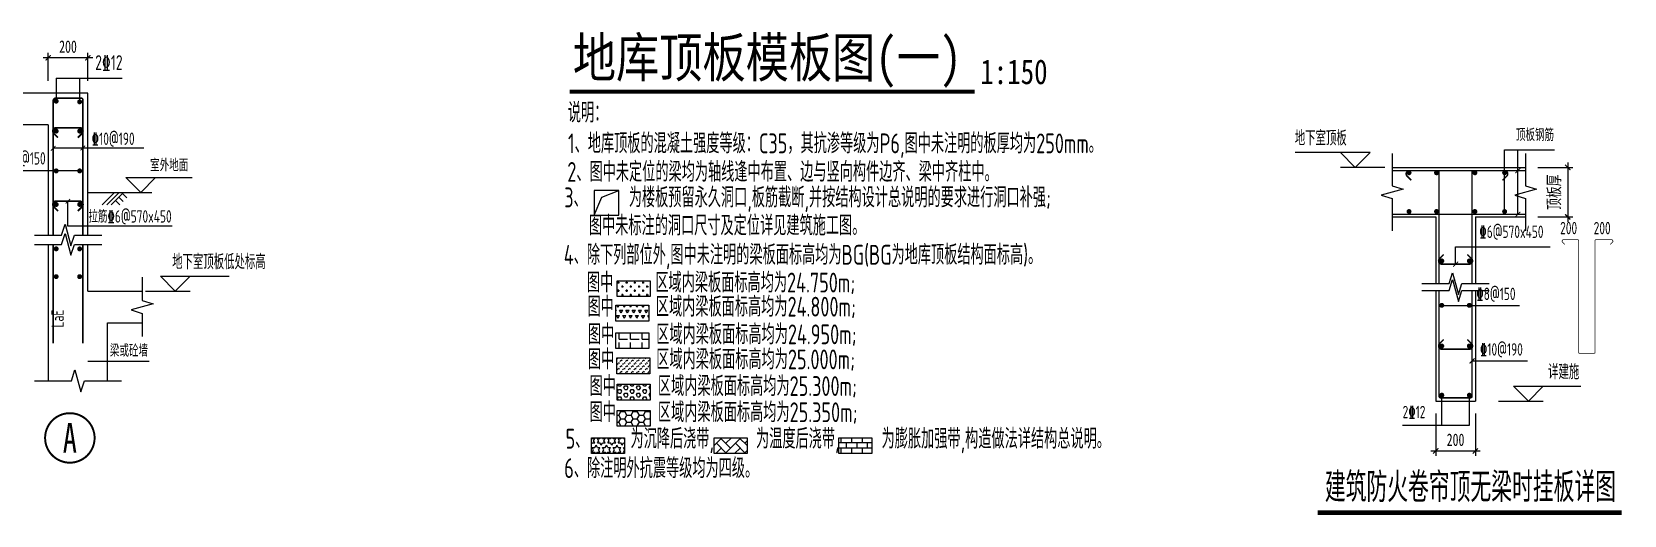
# Model space of a CAD drawing. Extents: x -302153 to 1239823, y 44204 to 1496698.
# Drawn here: x 947381 to 995632, y 761570 to 776219 of the extents above; entities that cross this region are included whole.
import ezdxf
from ezdxf.enums import TextEntityAlignment as Align

# ---------------------------------------------------------------- set-up
doc = ezdxf.new("R2010")
doc.units = 0
doc.header["$LTSCALE"] = 1500
doc.header["$MEASUREMENT"] = 0
doc.layers.get('0').update_dxf_attribs({"linetype": 'CONTINUOUS'})
doc.layers.get('Defpoints').update_dxf_attribs({"color": 2, "linetype": 'CONTINUOUS'})
for name, color, linetype in [('BEAM_CON', 4, 'CONTINUOUS'), ('dsptext_beam', 7, 'CONTINUOUS'), ('SD_DIMS', 3, 'CONTINUOUS'), ('SD_THIN', 83, 'CONTINUOUS'), ('SE_REIN', 1, 'CONTINUOUS'), ('TEXT', 7, 'CONTINUOUS')]:
    doc.layers.add(name, color=color, linetype=linetype)
doc.layers.add('REIN', color=6, linetype='CONTINUOUS', lineweight=18)
doc.layers.add('THIN', color=7, linetype='CONTINUOUS', lineweight=0)
doc.styles.add('TH-STYLE2', font='', dxfattribs={"width": 0.8})
doc.styles.add('TH-STYLE3', font='tssdeng.shx', dxfattribs={"width": 0.7, "bigfont": 'tssdchn.shx'})
doc.styles.add('TSSD_Dimension', font='', dxfattribs={"width": 0.7})
doc.styles.add('TSSD_Label', font='tssdeng.shx', dxfattribs={"width": 0.7, "bigfont": 'hztxt.shx'})
doc.styles.add('TSSD_NORM', font='tssdeng.shx', dxfattribs={"bigfont": 'hztxt.shx'})
doc.styles.add('TSSD_Num', font='', dxfattribs={"width": 0.7, "bigfont": 'Hztxt.shx'})
doc.styles.add('TSSD_REIN', font='Tssdeng.shx', dxfattribs={"width": 0.7, "bigfont": 'hztxt.shx'})
doc.styles.get('TH-STYLE2').set_extended_font_data('SimSun')
doc.styles.get('TSSD_Dimension').set_extended_font_data('SimSun')
doc.styles.get('TSSD_Num').set_extended_font_data('SimSun')
doc.dimstyles.new('TSSD_150_150', dxfattribs={"dimtxt": 375, "dimasz": 150, "dimexe": 150, "dimexo": 375, "dimgap": 150, "dimtad": 1, "dimdec": 0, "dimzin": 0, "dimdsep": 46, "dimtxsty": 'TSSD_Dimension', "dimblk": 'ARCHTICK', "dimblk1": 'ARCHTICK', "dimblk2": 'ARCHTICK', "dimcen": 0, "dimdle": 150, "dimclrt": 7, "dimadec": 0, "dimazin": 0, "dimtfac": 1, "dimtdec": 0, "dimtix": 1, "dimtmove": 2, "dimatfit": 3, "dimfxl": 1, "dimtolj": 1, "dimtzin": 0, "dimarcsym": 0})

# ---------------------------------------------------------------- blocks, each defined once
blk = doc.blocks.new('_ArchTick')
at = {"color": 0, "const_width": 0.25}
blk.add_lwpolyline([(-0.53, -0.53), (0.53, 0.53)], dxfattribs=at)
blk = doc.blocks.new('*D144')
at = {"layer": 'Defpoints', "color": 0, "transparency": 16777216}
for p in [(947877, 775431), (947877, 774361), (949077, 774361)]:
    blk.add_point(p, dxfattribs=at)
at = {"layer": 'SD_DIMS', "color": 0, "lineweight": -2, "transparency": 16777216}
for p, q in [((949227, 775431), (947727, 775431)), ((947877, 774736), (947877, 775581)), ((949077, 774736), (949077, 775581))]:
    blk.add_line(p, q, dxfattribs=at)
at = {"layer": 'SD_DIMS', "color": 0, "lineweight": -2, "transparency": 16777216, "xscale": 150, "yscale": 150, "zscale": 150, "rotation": 180}
blk.add_blockref('_ArchTick', (947877, 775431), dxfattribs=at)
at = {"layer": 'SD_DIMS', "color": 0, "lineweight": -2, "transparency": 16777216, "xscale": 150, "yscale": 150, "zscale": 150}
blk.add_blockref('_ArchTick', (949077, 775431), dxfattribs=at)
at = {"layer": 'SD_DIMS', "color": 7, "transparency": 16777216, "insert": (948477, 775769), "char_height": 375, "attachment_point": 5, "style": 'TSSD_Dimension'}
blk.add_mtext('\\A1;200', dxfattribs=at)
blk = doc.blocks.new('ts_idx1')
at = {"color": 0, "linetype": 'ByBlock', "lineweight": -2, "const_width": 0.04}
blk.add_lwpolyline([(-0.5, 0, 1), (0.5, 0, 1)], format="xyb", close=True, dxfattribs=at)
at = {"color": 0, "linetype": 'ByBlock', "lineweight": -2, "style": 'TSSD_Num', "width": 0.7}
blk.add_attdef('A', text='', height=0.6, dxfattribs=at).set_placement((0, 0), align=Align.MIDDLE_CENTER)
blk = doc.blocks.new('*D312')
at = {"layer": 'Defpoints', "color": 0, "transparency": 16777216}
for p in [(992645, 772110), (992645, 770610), (993922, 770610)]:
    blk.add_point(p, dxfattribs=at)
at = {"layer": 'SD_DIMS', "color": 0, "lineweight": -2, "transparency": 16777216}
for p, q in [((993020, 772110), (994072, 772110)), ((993922, 772260), (993922, 770460)), ((993020, 770610), (994072, 770610))]:
    blk.add_line(p, q, dxfattribs=at)
at = {"layer": 'SD_DIMS', "color": 0, "lineweight": -2, "transparency": 16777216, "xscale": 150, "yscale": 150, "zscale": 150}
for p, rotation in [((993922, 772110), 90), ((993922, 770610), 270)]:
    blk.add_blockref('_ArchTick', p, dxfattribs=dict(at, rotation=rotation))
at = {"layer": 'SD_DIMS', "color": 7, "transparency": 16777216, "insert": (993525, 771360), "char_height": 375, "attachment_point": 5, "rotation": 90, "style": 'TSSD_Dimension'}
blk.add_mtext('\\A1;顶板厚', dxfattribs=at)
blk = doc.blocks.new('*D313')
at = {"layer": 'Defpoints', "color": 0, "transparency": 16777216}
for p in [(989923, 765025), (991123, 765025), (991123, 763516)]:
    blk.add_point(p, dxfattribs=at)
at = {"layer": 'SD_DIMS', "color": 0, "lineweight": -2, "transparency": 16777216}
for p, q in [((989923, 764650), (989923, 763366)), ((991123, 764650), (991123, 763366)), ((989773, 763516), (991273, 763516))]:
    blk.add_line(p, q, dxfattribs=at)
at = {"layer": 'SD_DIMS', "color": 0, "lineweight": -2, "transparency": 16777216, "xscale": 150, "yscale": 150, "zscale": 150, "rotation": 180}
blk.add_blockref('_ArchTick', (989923, 763516), dxfattribs=at)
at = {"layer": 'SD_DIMS', "color": 0, "lineweight": -2, "transparency": 16777216, "xscale": 150, "yscale": 150, "zscale": 150}
blk.add_blockref('_ArchTick', (991123, 763516), dxfattribs=at)
at = {"layer": 'SD_DIMS', "color": 7, "transparency": 16777216, "insert": (990523, 763853), "char_height": 375, "attachment_point": 5, "style": 'TSSD_Dimension'}
blk.add_mtext('\\A1;200', dxfattribs=at)

msp = doc.modelspace()

# ---------------------------------------------------------------- hatches: boundary and pattern name
at = {"layer": 'TEXT'}
h = msp.add_hatch(dxfattribs=at)
h.set_pattern_fill('CROSS', color=1, scale=500)
h.paths.add_polyline_path([(965116.9248, 768675.9962), (966117.06, 768675.9962), (966117.06, 768196.5147), (965116.9248, 768196.5147)])
at = {"layer": 'TEXT', "ltscale": 0.85}
h = msp.add_hatch(dxfattribs=at)
h.set_pattern_fill('TRIANG', color=1, scale=20, style=0)
h.set_pattern_definition([(60, (411075.27, -1497770.28), (-95.249966, 164.97782), [95.25, -95.25]), (120, (411075.27, -1497770.28), (-190.499966, 2e-05), [95.25, -95.25]), (0, (411027.64, -1497687.8), (95.25, 164.9778), [95.25, -95.25])])
h.paths.add_polyline_path([(965081.1496, 767933.7543), (966081.2848, 767933.7543), (966081.2848, 767454.2728), (965081.1496, 767454.2728)])
h = msp.add_hatch(dxfattribs=at)
h.set_pattern_fill('ANGLE', color=1, scale=50, style=0)
h.set_pattern_definition([(0, (411964.14, -1503222.82), (0, 349.25), [254, -95.25]), (90, (411964.14, -1503222.82), (-349.25, 2e-14), [254, -95.25])])
h.paths.add_polyline_path([(965081.1496, 767095.8284), (966081.2848, 767095.8284), (966081.2848, 766616.3469), (965081.1496, 766616.3469)])
h = msp.add_hatch(dxfattribs=at)
h.set_pattern_fill('石膏板', color=1, scale=500, style=0)
h.set_pattern_definition([(45, (102446.85, -151000.88), (-84.852814, 84.852814), [42.45, -77.5]), (135, (102476.85, -151000.88), (-84.852814, -84.852814), [42.45, -77.5])])
h.paths.add_polyline_path([(965105.6991, 766336.3569), (966105.8343, 766336.3569), (966105.8343, 765856.8754), (965105.6991, 765856.8754)])
at = {"layer": 'TEXT'}
h = msp.add_hatch(dxfattribs=at)
h.set_pattern_fill('HEX', color=1, scale=20)
h.set_pattern_definition([(0, (412903.36, -1502514.85), (0, 109.9852), [63.5, -127]), (120, (412903.36, -1502514.85), (-95.249977, -54.9926), [63.5, -127]), (60, (412966.86, -1502514.85), (-95.249977, 54.9926), [63.5, -127])])
h.paths.add_polyline_path([(965116.9248, 765538.2478), (966117.06, 765538.2478), (966117.06, 765058.7663), (965116.9248, 765058.7663)])
h = msp.add_hatch(dxfattribs=at)
h.set_pattern_fill('HONEY', color=1, scale=1000)
h.set_pattern_definition([(0, (102540.43, -148621.97), (187.5, 108.253175), [125, -250]), (120, (102540.43, -148621.97), (-187.5, 108.253176), [125, -250]), (60, (102540.43, -148621.97), (4e-07, 216.506351), [-250, 125])])
h.paths.add_polyline_path([(965116.9248, 764745.1935), (966117.06, 764745.1935), (966117.06, 764265.712), (965116.9248, 764265.712)])
h = msp.add_hatch(dxfattribs=at)
h.set_pattern_fill('STARS', color=8, scale=25, style=0)
h.set_pattern_definition([(0, (412067.26, -1503586.84), (0, 137.4815), [79.375, -79.375]), (60, (412067.26, -1503586.84), (-119.0624716, 68.74075), [79.375, -79.375]), (120, (412106.94, -1503518.1), (-119.0624716, -68.74075), [79.375, -79.375])])
h.paths.add_polyline_path([(964341.7854, 763918.3923), (965341.9206, 763918.3923), (965341.9206, 763438.9108), (964341.7854, 763438.9108)])
h = msp.add_hatch(dxfattribs=at)
h.set_pattern_fill('AR-HBONE', color=8, scale=2)
h.set_pattern_definition([(45, (412067.26, -1503586.84), (3e-14, 287.368196), [609.6, -203.2]), (135, (412210.94, -1503443.16), (3e-14, 287.368196), [609.6, -203.2])])
h.paths.add_polyline_path([(968056.8808, 763918.3923), (969057.016, 763918.3923), (969057.016, 763438.9108), (968056.8808, 763438.9108)])
at = {"layer": 'TEXT', "linetype": 'ByBlock'}
h = msp.add_hatch(dxfattribs=at)
h.set_pattern_fill('BRICK1', color=8, scale=20, style=0)
h.set_pattern_definition([(0, (412067.26, -1503586.84), (0, 160), []), (90, (412067.26, -1503586.84), (-160, 160), [160, -160])])
h.paths.add_polyline_path([(971829.8739, 763918.3923), (972830.0091, 763918.3923), (972830.0091, 763438.9108), (971829.8739, 763438.9108)])

# ---------------------------------------------------------------- linework, layer by layer
for p, q in [((988603.6809, 772109.994), (992645.3471, 772109.994)), ((988603.6809, 770609.994), (989923.34, 770609.994)), ((989923.34, 770609.994), (989923.34, 768587.9832)), ((991123.34, 770609.994), (991123.34, 768587.9832)), ((991123.34, 770609.994), (992645.3471, 770609.994)), ((989923.34, 768379.1064), (989923.34, 765025.1707)), ((991123.34, 768379.1064), (991123.34, 765025.1707)), ((989923.34, 765025.1707), (991123.34, 765025.1707))]:
    msp.add_line(p, q)
at = {"layer": 'BEAM_CON'}
for p, q in [((949077.1481, 774360.6916), (945825.4544, 774360.6916)), ((949077.1481, 770060.167), (949077.1481, 774360.6916)), ((947877.1481, 773400.6916), (945825.4544, 773400.6916)), ((947877.1481, 773400.6916), (947877.1481, 770060.167)), ((947877.1481, 769775.8698), (947877.1481, 768360.7312)), ((949077.1481, 768360.7312), (949077.1481, 769775.8698)), ((949077.1481, 768360.7312), (950722.7096, 768360.7312)), ((949677.1481, 765642.7627), (949677.1481, 767400.7312)), ((949677.1481, 767400.7312), (950722.7096, 767400.7312))]:
    msp.add_line(p, q, dxfattribs=at)
msp.add_lwpolyline([(947877.1481, 768360.7312), (947877.1481, 765642.7627)], dxfattribs=at)
at = {"layer": 'dsptext_beam'}
for p, q in [((992009.8668, 770773.1172), (992009.8668, 772638.6143)), ((992414.0286, 770688.9815), (992414.0286, 772638.6143)), ((949077.1481, 771352.2337), (951015.2009, 771352.2337)), ((990107.7163, 767929.2081), (992461.5121, 767929.2081)), ((991023.34, 766245.3148), (992702.1432, 766245.3148))]:
    msp.add_line(p, q, dxfattribs=at)
for points in [[(992009.8668, 772638.6143), (993522.9893, 772638.6143)], [(990523.34, 769177.6542), (990523.34, 769701.3778), (993393.36, 769701.3778)]]:
    msp.add_lwpolyline(points, dxfattribs=at)
at = {"layer": 'REIN'}
for points, const_width in [([(948027.1481, 770060.167), (948027.1481, 774135.6916, -0.4142135624), (948102.1481, 774210.6916), (948877.1481, 774210.6916, -0.4142135624), (948927.1481, 774160.6916), (948927.1481, 770060.167)], 45), ([(948173.7947, 773011.9922), (948046.5154, 773139.2714, -0.6681786379), (948118.11, 773312.116), (948829.3041, 773312.116, -0.6681786379), (948900.8986, 773139.2714), (948773.6194, 773011.9922)], 52.5), ([(948173.7947, 773011.9922), (948046.5154, 773139.2714, -0.6681786379), (948118.11, 773312.116), (948829.3041, 773312.116, -0.6681786379), (948900.8986, 773139.2714), (948773.6194, 773011.9922)], 52.5), ([(989181.4458, 771718.635), (989054.1666, 771845.9142, -0.6681786379), (989123.1095, 772012.3571), (989973.34, 772012.3571, -0.4142135624), (990023.34, 771962.3571), (990023.34, 768587.9832)], 45), ([(991023.34, 768587.9832), (991023.34, 771962.3571, -0.4142135624), (991073.34, 772012.3571), (992005.1839, 772012.3571, -0.6681786379), (992074.1268, 771845.9142), (991946.8476, 771718.635)], 45), ([(948173.7947, 770787.7292), (948046.5154, 770915.0084, -0.6681786379), (948118.11, 771087.8529), (948829.3041, 771087.8529, -0.6681786379), (948900.8986, 770915.0084), (948773.6194, 770787.7292)], 52.5), ([(948173.7947, 770787.7292), (948046.5154, 770915.0084, -0.6681786379), (948118.11, 771087.8529), (948829.3041, 771087.8529, -0.6681786379), (948900.8986, 770915.0084), (948773.6194, 770787.7292)], 52.5), ([(990164.2288, 769471.3764), (990036.9496, 769344.0971, 0.6681786379), (990105.8925, 769177.6542), (990940.7875, 769177.6542, 0.6681786379), (991009.7304, 769344.0971), (990882.4512, 769471.3764)], 45), ([(990023.34, 768379.1064), (990023.34, 765175.1707, 0.4142135624), (990073.34, 765125.1707), (990973.34, 765125.1707, 0.4142135624), (991023.34, 765175.1707), (991023.34, 768379.1064)], 45), ([(990164.2288, 766893.3988), (990036.9496, 766766.1195, 0.6681786379), (990105.8925, 766599.6766), (990940.7875, 766599.6766, 0.6681786379), (991009.7304, 766766.1195), (990882.4512, 766893.3988)], 45)]:
    msp.add_lwpolyline(points, format="xyb", dxfattribs=dict(at, const_width=const_width))
at = {"layer": 'REIN', "const_width": 75}
for points in [[(948080.61, 774118.7743, 1), (948155.61, 774118.7743, 1)], [(948791.8041, 774097.0404, 1), (948866.8041, 774097.0404, 1)], [(948080.61, 773210.866, 1), (948155.61, 773210.866, 1)], [(948080.61, 773210.866, 1), (948155.61, 773210.866, 1)], [(948791.8041, 773210.866, 1), (948866.8041, 773210.866, 1)], [(948080.61, 772003.8184, 1), (948155.61, 772003.8184, 1)], [(948080.61, 772003.8184, 1), (948155.61, 772003.8184, 1)], [(948791.8041, 772003.8184, 1), (948866.8041, 772003.8184, 1)], [(948080.61, 770986.6029, 1), (948155.61, 770986.6029, 1)], [(948080.61, 770986.6029, 1), (948155.61, 770986.6029, 1)], [(948791.8041, 770986.6029, 1), (948866.8041, 770986.6029, 1)], [(948791.8041, 770986.6029, 1), (948866.8041, 770986.6029, 1)], [(948080.61, 769641.4849, 1), (948155.61, 769641.4849, 1)], [(948791.8041, 769641.4849, 1), (948866.8041, 769641.4849, 1)], [(990143.3925, 769275.1542, -1), (990068.3925, 769275.1542, -1)], [(990903.2875, 769275.1542, 1), (990978.2875, 769275.1542, 1)], [(948080.61, 768799.2625, 1), (948155.61, 768799.2625, 1)], [(948791.8041, 768799.2625, 1), (948866.8041, 768799.2625, 1)], [(990143.3925, 767929.2081, -1), (990068.3925, 767929.2081, -1)], [(990903.2875, 767929.2081, 1), (990978.2875, 767929.2081, 1)], [(990143.3925, 766697.1766, -1), (990068.3925, 766697.1766, -1)], [(990903.2875, 766697.1766, 1), (990978.2875, 766697.1766, 1)], [(990143.3925, 765206.3468, -1), (990068.3925, 765206.3468, -1)], [(990903.2875, 765206.3468, 1), (990978.2875, 765206.3468, 1)]]:
    msp.add_lwpolyline(points, format="xyb", close=True, dxfattribs=at)
at = {"layer": 'REIN', "const_width": 45}
for points in [[(948027.1481, 766773.5324), (948027.1481, 769775.8698)], [(948927.1481, 769775.8698), (948927.1481, 766773.5324)]]:
    msp.add_lwpolyline(points, dxfattribs=at)
at = {"layer": 'SD_THIN'}
for points in [[(988603.6809, 772529.994), (988603.6809, 771554.994), (988933.6809, 771449.994), (988273.6809, 771269.994), (988603.6809, 771164.994), (988603.6809, 770189.994)], [(992645.3471, 772529.994), (992645.3471, 771554.994), (992975.3471, 771449.994), (992315.3471, 771269.994), (992645.3471, 771164.994), (992645.3471, 770189.994)], [(989503.34, 768587.9832), (990328.34, 768587.9832), (990433.34, 768917.9832), (990613.34, 768257.9832), (990718.34, 768587.9832), (991543.34, 768587.9832)], [(989503.34, 768379.1064), (990328.34, 768379.1064), (990433.34, 768709.1064), (990613.34, 768049.1064), (990718.34, 768379.1064), (991543.34, 768379.1064)]]:
    msp.add_lwpolyline(points, dxfattribs=at)
at = {"layer": 'SE_REIN', "const_width": 45}
for points in [[(988603.6809, 772012.3571), (992645.3471, 772012.3571)], [(988603.6809, 770688.9815), (992645.3471, 770688.9815)]]:
    msp.add_lwpolyline(points, dxfattribs=at)
at = {"layer": 'SE_REIN', "const_width": 75}
for points in [[(989151.309, 771946.8707, 1), (989076.309, 771946.8707, 1)], [(989984.7722, 771946.8707, 1), (989909.7722, 771946.8707, 1)], [(991146.8776, 771946.8707, 1), (991071.8776, 771946.8707, 1)], [(992047.3668, 771946.8707, 1), (991972.3668, 771946.8707, 1)], [(989151.309, 770773.1172, -1), (989076.309, 770773.1172, -1)], [(989984.7722, 770773.1172, -1), (989909.7722, 770773.1172, -1)], [(991146.8776, 770773.1172, -1), (991071.8776, 770773.1172, -1)], [(992047.3668, 770773.1172, -1), (991972.3668, 770773.1172, -1)]]:
    msp.add_lwpolyline(points, format="xyb", close=True, dxfattribs=at)
at = {"layer": 'SE_REIN', "color": 6, "const_width": 22.5}
msp.add_lwpolyline([(993830.0829, 769774.1373), (993766.4433, 769837.7769, -0.6681786379), (993800.9148, 769920.9983), (994226.03, 769920.9983, -0.4142135624), (994251.03, 769895.9983), (994251.03, 766502.4051, 0.4142135624), (994276.03, 766477.4051), (994726.03, 766477.4051, 0.4142135624), (994751.03, 766502.4051), (994751.03, 769895.9983, -0.4142135624), (994776.03, 769920.9983), (995241.952, 769920.9983, -0.6681786379), (995276.4234, 769837.7769), (995212.7838, 769774.1373)], format="xyb", dxfattribs=at)
at = {"layer": 'TEXT'}
for p, q in [((948118.11, 774814.4986), (950121.6016, 774814.4986)), ((948118.11, 774814.4986), (948118.11, 774118.7743)), ((948829.3041, 774814.4986), (948829.3041, 774097.0404)), ((948829.3041, 772003.8184), (946565.4441, 772003.8184)), ((948463.6775, 771077.8234), (948463.6775, 770341.2736)), ((948463.6775, 770341.2736), (951632.9085, 770341.2736)), ((949082.333, 766238.2915), (950933.3349, 766238.2915)), ((990105.8925, 764302.7886), (990105.8925, 765206.3468)), ((990940.7875, 764302.7886), (990940.7875, 765206.3468)), ((988918.0381, 764302.7886), (990940.7875, 764302.7886))]:
    msp.add_line(p, q, dxfattribs=at)
for points, const_width in [([(963681.1365, 774408.8323), (975948.1848, 774408.8323)], 120), ([(947958.2052, 772619.6206), (948096.091, 772757.5064)], 29.25), ([(948858.2052, 772629.1337), (948996.091, 772767.0196)], 29.25), ([(948404.7641, 771018.91), (948542.6499, 771156.7959)], 29.25)]:
    msp.add_lwpolyline(points, dxfattribs=dict(at, const_width=const_width))
msp.add_lwpolyline([(950777.0932, 772698.0767), (948027.1481, 772698.0767)], dxfattribs=at)
at = {"layer": 'TEXT', "elevation": 0}
for points in [[(964419.7232, 770658.3273), (965169.7232, 770658.3273), (965169.7232, 771408.3273), (964419.7232, 771408.3273)], [(964419.7232, 770658.3273), (964650.8811, 771208.5717), (965169.7232, 771408.3273), (964419.7232, 771408.3273)]]:
    msp.add_lwpolyline(points, close=True, dxfattribs=at)
msp.add_lwpolyline([(964419.7232, 770658.3273), (964650.8811, 771208.5717), (965169.7232, 771408.3273)], dxfattribs=at)
at = {"layer": 'TEXT', "color": 1, "ltscale": 0.85}
for points in [[(965116.9248, 768675.9962), (966117.06, 768675.9962), (966117.06, 768196.5147), (965116.9248, 768196.5147)], [(965081.1496, 767933.7543), (966081.2848, 767933.7543), (966081.2848, 767454.2728), (965081.1496, 767454.2728)], [(965081.1496, 767095.8284), (966081.2848, 767095.8284), (966081.2848, 766616.3469), (965081.1496, 766616.3469)], [(965105.6991, 766336.3569), (966105.8343, 766336.3569), (966105.8343, 765856.8754), (965105.6991, 765856.8754)], [(965116.9248, 765538.2478), (966117.06, 765538.2478), (966117.06, 765058.7663), (965116.9248, 765058.7663)], [(965116.9248, 764745.1935), (966117.06, 764745.1935), (966117.06, 764265.712), (965116.9248, 764265.712)], [(964341.7854, 763918.3923), (965341.9206, 763918.3923), (965341.9206, 763438.9108), (964341.7854, 763438.9108)], [(968056.8808, 763918.3923), (969057.016, 763918.3923), (969057.016, 763438.9108), (968056.8808, 763438.9108)], [(971829.8739, 763918.3923), (972830.0091, 763918.3923), (972830.0091, 763438.9108), (971829.8739, 763438.9108)]]:
    msp.add_lwpolyline(points, close=True, dxfattribs=at)
at = {"layer": 'TEXT', "color": 6, "const_width": 150}
msp.add_lwpolyline([(986345.139, 761645.2639), (995557.1053, 761645.2639)], dxfattribs=at)
at = {"layer": 'THIN'}
for p, q in [((947658.2352, 774360.6916), (946307.4183, 774360.6916)), ((987033.9511, 772559.994), (985659.8681, 772559.994)), ((987483.9511, 772109.994), (987033.9511, 772559.994)), ((987933.9511, 772559.994), (987033.9511, 772559.994)), ((987483.9511, 772109.994), (987933.9511, 772559.994)), ((988384.7679, 772109.994), (987033.9511, 772109.994)), ((950682.6347, 771352.2337), (950232.6347, 771802.2337)), ((950232.6347, 771802.2337), (951132.6347, 771802.2337)), ((950682.6347, 771352.2337), (951132.6347, 771802.2337)), ((951132.6347, 771802.2337), (952243.2116, 771802.2337)), ((949511.0207, 770977.2301), (949886.0243, 771352.2337)), ((949648.9078, 770977.2301), (950023.9114, 771352.2337)), ((949786.7949, 770977.2301), (950161.7985, 771352.2337)), ((950046.0184, 770977.2289), (949916.4061, 771106.8413)), ((950149.5348, 771080.7465), (950019.9225, 771210.3588)), ((950256.3207, 771187.5312), (950126.7083, 771317.1435)), ((951728.5464, 768360.7312), (951278.5464, 768810.7312)), ((951278.5464, 768810.7312), (952178.5464, 768810.7312)), ((951728.5464, 768360.7312), (952178.5464, 768810.7312)), ((952178.5464, 768810.7312), (953364.9754, 768810.7312)), ((950827.7296, 768360.7312), (952178.5464, 768360.7312)), ((992729.1626, 765025.1707), (992279.1626, 765475.1707)), ((992279.1626, 765475.1707), (993179.1626, 765475.1707)), ((992729.1626, 765025.1707), (993179.1626, 765475.1707)), ((993179.1626, 765475.1707), (994319.73, 765475.1707)), ((991828.3457, 765025.1707), (993179.1626, 765025.1707))]:
    msp.add_line(p, q, dxfattribs=at)
at = {"layer": 'THIN', "const_width": 30}
for points in [[(992337.0935, 771935.4221), (992487.0935, 772085.4221)], [(992337.0935, 770612.0464), (992487.0935, 770762.0464)], [(990448.34, 769102.6542), (990598.34, 769252.6542)], [(990948.34, 766170.3148), (991098.34, 766320.3148)]]:
    msp.add_lwpolyline(points, dxfattribs=at)
at = {"layer": 'THIN'}
for points in [[(947457.1481, 770060.167), (948282.1481, 770060.167), (948387.1481, 770390.167), (948567.1481, 769730.167), (948672.1481, 770060.167), (949497.1481, 770060.167)], [(947457.1481, 769775.8698), (948282.1481, 769775.8698), (948387.1481, 770105.8698), (948567.1481, 769445.8698), (948672.1481, 769775.8698), (949497.1481, 769775.8698)], [(950722.7096, 768780.7312), (950722.7096, 768075.7312), (951052.7096, 767970.7312), (950392.7096, 767790.7312), (950722.7096, 767685.7312), (950722.7096, 766980.7312)], [(947457.1481, 765642.7627), (948582.1481, 765642.7627), (948687.1481, 765972.7627), (948867.1481, 765312.7627), (948972.1481, 765642.7627), (950097.1481, 765642.7627)]]:
    msp.add_lwpolyline(points, dxfattribs=at)

# ---------------------------------------------------------------- block references
at = {"layer": 'SD_THIN'}
ref = msp.add_blockref('ts_idx1', (948532.6005, 763911.0048), dxfattribs=dict(at, xscale=1499.999970000001, yscale=1499.999970000001, zscale=1499.999970000001))
ref.add_attrib('A', 'A', dxfattribs={"height": 900, "style": 'TSSD_Num', "width": 0.7}).set_placement((948532.6005, 763911.0048), align=Align.MIDDLE_CENTER)

# ---------------------------------------------------------------- texts
at = {"layer": 'TEXT'}
for s, height, style, width, p in [('地库顶板模板图(一)', 1200, 'TH-STYLE2', 0.8, (963773.0725, 774483.8323)), ('1:150', 750, 'TH-STYLE2', 0.8, (976120.2576, 774408.8323)), ('顶板钢筋', 375, 'TSSD_Label', 0.7, (992352.074, 772796.1234)), ('%%1326@570x450', 375, 'TSSD_Label', 0.7, (991242.9952, 769858.8869)), ('200', 375, 'TSSD_Label', 0.7, (993693.1703, 769970.448)), ('200', 375, 'TSSD_Label', 0.7, (994708.8048, 769970.448)), ('%%1328@150', 375, 'TSSD_Label', 0.7, (991150.3626, 767977.8741)), ('%%13210@190', 375, 'TSSD_Label', 0.7, (991261.46, 766293.9807)), ('2%%13212', 375, 'TSSD_Label', 0.7, (988918.0381, 764396.5386))]:
    msp.add_text(s, height=height, dxfattribs=dict(at, style=style, width=width)).set_placement(p, align=Align.BOTTOM_LEFT)
at = {"layer": 'TEXT', "width": 0.7}
for s, height, style, p in [('2%%13212', 450, 'TSSD_Label', (950130.824, 774926.9986)), ('%%1328@150', 375, 'TSSD_REIN', (947798.9498, 772083.5379))]:
    msp.add_text(s, height=height, dxfattribs=dict(at, style=style)).set_placement(p, align=Align.BOTTOM_RIGHT)
at = {"layer": 'TEXT', "ltscale": 0.85, "style": 'TH-STYLE3', "width": 0.7}
for s, p in [('说明：', (963624.7939, 773470.658, 0)), ('2、图中未定位的梁均为轴线逢中布置、边与竖向构件边齐、梁中齐柱中。', (963607.314, 771673.9933, 0))]:
    msp.add_text(s, height=600, dxfattribs=at).set_placement(p)
at = {"layer": 'TEXT', "width": 0.7}
for s, height, style, p in [('%%13210@190', 375, 'TSSD_REIN', (949194.2634, 772790.2893)), ('拉筋%%1326@570x450', 375, 'TSSD_REIN', (949095.0013, 770436.901)), ('梁或砼墙', 375, 'TSSD_REIN', (949747.6066, 766369.9279)), ('建筑防火卷帘顶无梁时挂板详图', 900, 'TSSD_NORM', (986563.3425, 761966.255))]:
    msp.add_text(s, height=height, dxfattribs=dict(at, style=style)).set_placement(p)
at = {"layer": 'TEXT', "color": 3, "ltscale": 0.85, "style": 'TH-STYLE3', "width": 0.7}
msp.add_text('1、地库顶板的混凝土强度等级：C35，其抗渗等级为P6,图中未注明的板厚均为250mm。', height=600, dxfattribs=at).set_placement((963627.4156, 772537.8615, 0))
at = {"layer": 'TEXT', "ltscale": 0.85, "style": 'TH-STYLE3', "width": 0.7}
for s, p in [('3、     为楼板预留永久洞口,板筋截断,并按结构设计总说明的要求进行洞口补强;', (963514.0611, 770720.0123, 0)), ('图中未标注的洞口尺寸及定位详见建筑施工图。', (964259.7919, 769868.8457, 0)), ('6、除注明外抗震等级均为四级。', (963514.0611, 762514.446, 0))]:
    msp.add_text(s, height=600, dxfattribs=at).set_placement(p, align=Align.BOTTOM_LEFT)
at = {"layer": 'TEXT', "color": 1, "ltscale": 0.85, "style": 'TH-STYLE3', "width": 0.7}
for s, p in [('4、除下列部位外,图中未注明的梁板面标高均为BG(BG为地库顶板结构面标高)。', (963500.275, 768982.4447, 0)), ('图中     区域内梁板面标高均为24.750m;', (964202.4209, 768139.6747, 0)), ('图中     区域内梁板面标高均为24.800m;', (964217.3039, 767408.8963, 0)), ('图中     区域内梁板面标高均为24.950m;', (964228.5812, 766569.9399, 0)), ('图中     区域内梁板面标高均为25.000m;', (964228.5812, 765811.0409, 0)), ('图中     区域内梁板面标高均为25.300m;', (964279.5172, 765001.9263, 0)), ('图中     区域内梁板面标高均为25.350m;', (964279.5172, 764208.872, 0)), ('5、     为沉降后浇带,     为温度后浇带,     为膨胀加强带,构造做法详结构总说明。', (963554.5296, 763407.0211, 0))]:
    msp.add_text(s, height=600, dxfattribs=at).set_placement(p, align=Align.BOTTOM_LEFT)
at = {"layer": 'TEXT', "style": 'TSSD_REIN', "width": 0.7}
msp.add_text('LaE', height=375, rotation=90, dxfattribs=at).set_placement((948462.0393, 767795.2981), align=Align.BOTTOM_RIGHT)
at = {"layer": 'THIN', "style": 'TSSD_Label', "width": 0.7}
for s, height, p in [('地下室顶板', 450, (987225.4773, 772638.666)), ('室外地面', 375, (952120.6268, 771877.2337)), ('地下室顶板低处标高', 450, (954467.3152, 768889.4033)), ('详建施', 450, (994271.877, 765553.8427))]:
    msp.add_text(s, height=height, dxfattribs=at).set_placement(p, align=Align.BOTTOM_RIGHT)

# ---------------------------------------------------------------- dimensions: what is measured, and where the dimension line sits
at = {"layer": 'SD_DIMS'}
for base, p1, p2, picture, middle in [((947877.1481, 775431.4696), (949077.1481, 774360.6916), (947877.1481, 774360.6916), '*D144', (948477.1481, 775768.9696)), ((991123.34, 763515.9358), (989923.34, 765025.1707), (991123.34, 765025.1707), '*D313', (990523.34, 763853.4358))]:
    dim = msp.add_linear_dim(base=base, p1=p1, p2=p2, text='200', dimstyle='TSSD_150_150', dxfattribs=at)
    dim.commit()
    dim.dimension.update_dxf_attribs({"geometry": picture, "text_midpoint": middle})
dim = msp.add_linear_dim(base=(993921.9912, 770609.994), p1=(992645.3471, 772109.994), p2=(992645.3471, 770609.994), angle=90, text='顶板厚', dimstyle='TSSD_150_150', dxfattribs=at)
dim.commit()
dim.dimension.update_dxf_attribs({"geometry": '*D312', "text_midpoint": (993525.1162, 771359.994)})

doc.saveas('drawing.dxf')
